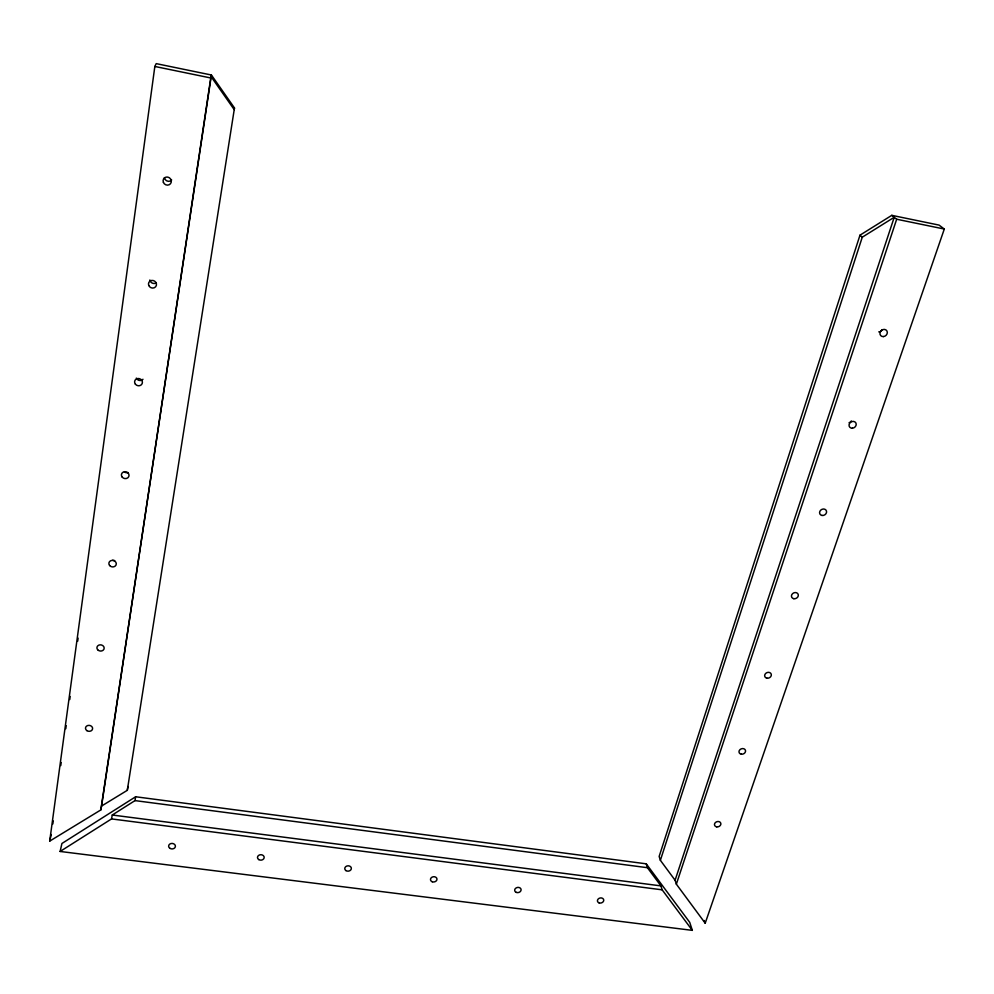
<?xml version="1.0" encoding="UTF-8"?>
<svg xmlns="http://www.w3.org/2000/svg" width="994" height="994" viewBox="0 0 994 994"><rect width="100%" height="100%" fill="white"/><g stroke="black" fill="none" stroke-linecap="round" stroke-linejoin="round"><path stroke-width="1.49" d="M49.7 841.123L154.84 66.461L156.22 63.628L211.411 75.01L234.485 107.973L127.294 790.329L101.574 806.035L100.816 809.936L49.7 841.123L51.266 834.513M52.831 823.976L53.254 820.907M60.771 765.604L61.193 762.535M65.79 728.739L66.2 725.67M69.754 699.552L70.176 696.483M77.694 641.192L78.104 638.111M100.816 809.936L211.411 75.01M101.574 806.035L210.977 76.463L234.162 109.564L234.485 107.973M60.125 851.46L111.539 818.919L112.26 815.018L134.998 800.605L135.644 796.766L646.237 863.823L689.737 922.37L692.333 930.372L60.125 851.46L61.926 843.484L135.644 796.766M127.294 790.329L127.965 786.515M859.984 235.18L659.146 856.443L660.376 860.307L675.088 880.237L676.355 884.163L705.206 923.215L944.3 229.042L939.057 225.091L891.792 215.338L859.984 235.18L862.27 237.193L660.376 860.307M675.088 880.237L894.227 217.276L862.27 237.193M676.355 884.163L896.675 219.239L891.792 215.338M112.26 815.018L660.935 885.89L662.153 889.829L692.333 930.372M111.539 818.919L662.153 889.829M134.998 800.605L647.417 867.7L660.935 885.89M154.84 66.461L210.542 77.93M896.675 219.239L944.3 229.042M704.299 920.568L705.206 923.215M646.237 863.823L647.417 867.7M882.038 329.871A3.852 3.342 -40 0 1 880.622 331.263M879.715 331.685A3.852 3.342 -40 0 1 878.758 331.872M851.324 420.971A3.728 3.218 -34.9 0 1 849.062 422.698M114.633 560.504A3.715 3.255 11.1 0 1 112.732 560.206M171.664 179.976A4.162 3.926 38.4 0 1 164.408 177.591M128.151 472.548A3.802 3.404 14.3 0 1 124.412 471.926M156.22 282.868A4.026 3.752 26.7 0 1 149.87 279.985M142.987 379.273A3.914 3.578 19 0 1 136.327 378.118M767.008 678.194A3.442 2.87 -22.9 0 0 771.269 674.255A3.442 2.87 -22.9 0 0 765.703 673.398A3.442 2.87 -22.9 0 0 767.008 678.194M883.38 336.593A3.889 3.367 -39.9 0 0 886.946 330.99A3.889 3.367 -39.9 0 0 880.572 331.437A3.889 3.367 -39.9 0 0 883.38 336.593M793.858 598.711A3.529 2.982 -26.1 0 0 798.244 594.586A3.529 2.982 -26.1 0 0 792.578 593.654A3.529 2.982 -26.1 0 0 793.858 598.711M741.325 754.185A3.355 2.746 -20.2 0 0 745.475 750.395A3.355 2.746 -20.2 0 0 740.021 749.6A3.355 2.746 -20.2 0 0 741.325 754.185M852.405 428.203A3.752 3.243 -34.7 0 0 855.834 422.872A3.752 3.243 -34.7 0 0 849.621 423.332A3.752 3.243 -34.7 0 0 852.405 428.203M821.988 515.451A3.641 3.119 -30.1 0 0 826.511 511.152A3.641 3.119 -30.1 0 0 820.721 510.146A3.641 3.119 -30.1 0 0 821.988 515.451M716.773 826.871A3.268 2.634 -18 0 0 720.799 823.231A3.268 2.634 -18 0 0 715.456 822.498A3.268 2.634 -18 0 0 716.773 826.871M86.925 730.652A3.566 2.97 7.2 0 0 92.591 728.826A3.566 2.97 7.2 0 0 87.658 725.545A3.566 2.97 7.2 0 0 86.925 730.652M135.395 384.193A3.939 3.603 18.8 0 0 142.117 383.709A3.939 3.603 18.8 0 0 137.992 378.503A3.939 3.603 18.8 0 0 135.395 384.193M148.777 285.489A4.063 3.777 26.3 0 0 155.648 286.757A4.063 3.777 26.3 0 0 153.026 280.482A4.063 3.777 26.3 0 0 148.777 285.489M97.673 649.753A3.653 3.119 8.8 0 0 103.91 649.256A3.653 3.119 8.8 0 0 100.034 644.833A3.653 3.119 8.8 0 0 97.673 649.753M122.2 477.12A3.839 3.429 14 0 0 128.748 476.635A3.839 3.429 14 0 0 124.71 471.703A3.839 3.429 14 0 0 122.2 477.12M163.401 182.374A4.2 3.951 37.9 0 0 170.459 183.753A4.2 3.951 37.9 0 0 167.787 177.106A4.2 3.951 37.9 0 0 163.401 182.374M109.638 565.536A3.74 3.268 10.9 0 0 116.025 565.039A3.74 3.268 10.9 0 0 112.073 560.38A3.74 3.268 10.9 0 0 109.638 565.536M345.912 870.582A3.305 2.684 -4.5 0 0 351.304 868.905A3.305 2.684 -4.5 0 0 346.968 865.985A3.305 2.684 -4.5 0 0 345.912 870.582M599.022 902.863A3.206 2.56 -13.3 0 0 603.756 900.204A3.206 2.56 -13.3 0 0 598.972 898.402A3.206 2.56 -13.3 0 0 599.022 902.863M258.713 859.561A3.342 2.721 -1.2 0 0 264.131 857.859A3.342 2.721 -1.2 0 0 259.658 854.89A3.342 2.721 -1.2 0 0 258.713 859.561M432.253 881.777A3.268 2.647 -7.6 0 0 436.975 879.056A3.268 2.647 -7.6 0 0 431.955 877.205A3.268 2.647 -7.6 0 0 432.253 881.777M516.371 892.413A3.231 2.597 -10.6 0 0 521.104 889.729A3.231 2.597 -10.6 0 0 516.197 887.89A3.231 2.597 -10.6 0 0 516.371 892.413M169.924 848.329A3.392 2.758 2.1 0 0 175.379 846.615A3.392 2.758 2.1 0 0 170.744 843.608A3.392 2.758 2.1 0 0 169.924 848.329"/></g></svg>
